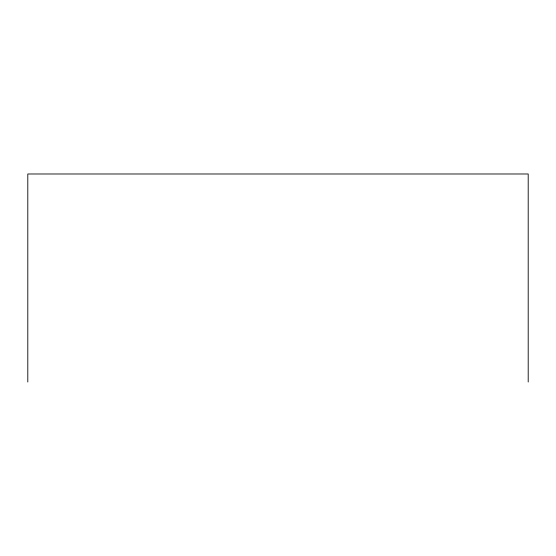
<?xml version="1.0" encoding="UTF-8"?>
<svg xmlns="http://www.w3.org/2000/svg" width="556" height="556" viewBox="0 0 556 556"><rect width="100%" height="100%" fill="white"/><g stroke="black" fill="none" stroke-linecap="round" stroke-linejoin="round"><path stroke-width="0.83" d="M528.2 382.014L528.2 173.986L27.8 173.986L27.8 382.014"/></g></svg>
